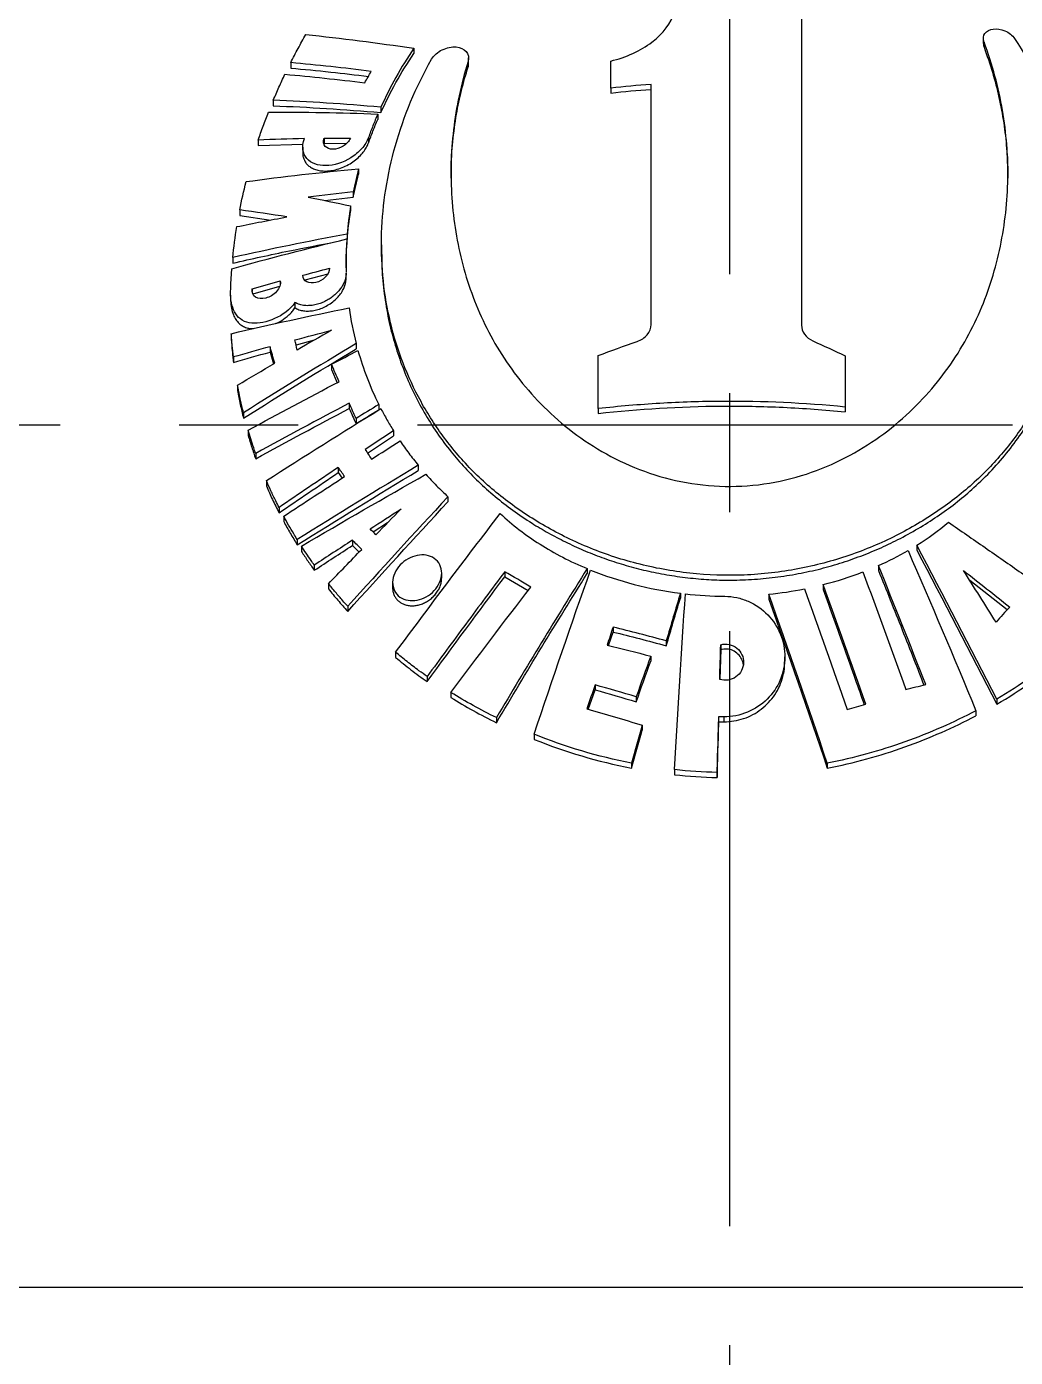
# Model space of a CAD drawing. Header units: millimetres. Extents: x 10 to 412, y 8 to 584.
# Drawn here: x 74.08 to 95.19, y 454.71 to 483.11 of the extents above; entities that cross this region are included whole.
import ezdxf

# ---------------------------------------------------------------- set-up
doc = ezdxf.new("R2010")
doc.units = ezdxf.units.MM
doc.linetypes.add('CENTERX2', pattern=[20.32, 12.7, -2.54, 2.54, -2.54])
doc.layers.add('CENTERLINE', color=4, linetype='CENTERX2')
doc.layers.add('DETAIL', color=3, linetype='Continuous')
doc.layers.add('OUTLINE', color=7, linetype='Continuous', lineweight=25)

msp = doc.modelspace()

# ---------------------------------------------------------------- linework, layer by layer
at = {"layer": 'CENTERLINE'}
for p, q in [((89.08475, 571.80517), (89.08475, 321.59199)), ((135.76409, 474.60517), (42.40541, 474.60517))]:
    msp.add_line(p, q, dxfattribs=at)
at = {"layer": 'DETAIL'}
for p, q in [((94.51862, 482.77968), (94.51862, 482.66829)), ((83.50653, 482.36185), (83.50653, 482.25032)), ((81.38163, 480.74215), (81.38163, 480.62768)), ((88.96602, 468.3759), (88.96602, 468.27009)), ((53.43475, 456.20536), (89.08475, 456.20536)), ((89.08475, 456.20536), (124.73475, 456.20536))]:
    msp.add_line(p, q, dxfattribs=at)
at = {"layer": 'OUTLINE'}
for p, q in [((82.34752, 482.64581), (82.34752, 482.53284)), ((94.50359, 482.85749), (94.50359, 482.7462)), ((79.72114, 482.34077), (79.72114, 482.22328)), ((83.50653, 482.25032), (83.51471, 482.32693)), ((83.51886, 482.32664), (83.51886, 482.4389)), ((86.55261, 481.7973), (86.55261, 481.69113)), ((79.34962, 481.53725), (79.34962, 481.41888)), ((81.58019, 481.2428), (81.58019, 481.12861)), ((81.64479, 481.38825), (81.64479, 481.27415)), ((79.02876, 480.68719), (79.02876, 480.56822)), ((79.02876, 480.56822), (79.9845, 480.60038)), ((80.43389, 480.72543), (80.43389, 480.60929)), ((80.91294, 480.61359), (80.43389, 480.60929)), ((79.97701, 480.53554), (79.97701, 480.41828)), ((81.17117, 480.07211), (81.17117, 479.95741)), ((80.45059, 479.3955), (81.05546, 479.46552)), ((81.05546, 479.58027), (81.05546, 479.46552)), ((78.63399, 479.1967), (78.63399, 479.07746)), ((81.00089, 479.2813), (81.00089, 479.16654)), ((78.63399, 479.07746), (79.29749, 478.98027)), ((80.92701, 478.67843), (80.92701, 478.5638)), ((80.91927, 478.57592), (80.91927, 478.46131)), ((80.91927, 478.56228), (80.92701, 478.5638)), ((81.658, 478.45171), (81.658, 478.33864)), ((78.48475, 478.17944), (78.48475, 478.06053)), ((80.51038, 477.82731), (80.02417, 477.69664)), ((80.90531, 477.73157), (80.90531, 477.846)), ((78.90057, 477.51094), (78.90057, 477.46195)), ((79.48185, 477.5597), (78.91423, 477.39727)), ((79.49738, 477.68074), (79.49738, 477.60657)), ((78.43683, 477.37501), (78.43683, 477.25662)), ((79.8124, 477.22257), (79.8124, 477.10684)), ((78.4539, 476.55473), (78.4539, 476.43707)), ((80.22471, 476.41608), (79.83464, 476.31315)), ((81.11792, 476.34376), (81.11792, 476.23066)), ((78.49792, 476.05734), (78.49792, 475.94021)), ((79.27975, 476.27754), (79.27975, 476.1616)), ((79.27975, 476.1616), (79.35177, 475.9094)), ((80.59027, 475.9015), (80.59027, 475.78791)), ((80.59027, 475.78791), (80.71359, 475.50914)), ((78.58631, 475.45729), (78.58631, 475.34086)), ((80.97047, 475.07113), (80.97047, 474.95863)), ((81.60205, 475.04262), (81.60205, 474.93095)), ((86.28424, 474.95483), (86.28424, 474.85087)), ((91.55438, 474.98973), (91.55438, 474.88633)), ((78.71228, 474.86809), (78.71228, 474.75242)), ((81.11552, 474.74504), (81.11552, 474.63294)), ((78.81299, 474.49519), (78.81299, 474.38002)), ((81.36105, 474.00658), (81.91334, 474.37343)), ((81.91334, 474.48441), (81.91334, 474.37343)), ((78.97374, 473.99813), (78.97374, 473.88365)), ((80.73624, 473.70024), (80.73624, 473.58835)), ((80.73624, 473.58835), (80.81882, 473.47167)), ((82.4444, 473.74594), (82.4444, 473.63591)), ((79.2012, 473.4192), (79.2012, 473.30555)), ((83.07697, 473.07494), (83.07697, 472.96578)), ((79.47264, 472.84486), (79.47264, 472.73203)), ((79.57136, 472.65811), (79.57136, 472.54556)), ((81.79016, 472.51922), (81.48242, 472.32157)), ((79.86025, 472.16197), (79.86025, 472.05012)), ((81.0367, 472.14438), (81.0367, 472.03377)), ((79.95029, 472.02015), (79.95029, 471.90851)), ((81.0367, 472.03377), (81.18182, 471.89388)), ((93.08411, 472.03917), (93.08411, 471.93294)), ((80.22557, 471.61714), (80.22557, 471.50603)), ((86.04923, 471.53935), (86.04923, 471.43449)), ((92.26475, 471.60542), (92.26475, 471.50039)), ((80.5283, 471.21828), (80.5283, 471.10771)), ((81.89655, 471.24273), (81.89655, 471.13333)), ((82.94348, 471.33796), (82.94348, 471.44687)), ((84.28961, 471.47336), (84.28961, 471.36556)), ((84.28961, 471.36556), (84.78837, 471.07259)), ((95.01018, 470.65744), (94.21481, 471.28564)), ((88.0377, 471.0154), (88.0377, 470.91179)), ((89.92344, 470.99247), (89.92344, 470.88892)), ((91.08596, 471.19854), (91.08596, 471.09452)), ((80.93808, 470.73725), (80.93808, 470.62727)), ((86.50674, 469.89917), (86.60065, 470.18627)), ((86.60065, 470.29119), (86.60065, 470.18627)), ((87.73804, 469.99722), (87.73804, 469.89274)), ((88.89911, 469.8124), (88.88062, 469.17414)), ((88.89911, 469.91671), (88.89911, 469.8124)), ((81.95989, 469.75541), (81.95989, 469.64643)), ((87.40648, 469.67013), (87.40648, 469.56524)), ((90.26712, 469.55232), (90.26712, 469.65705)), ((82.63268, 469.23658), (82.63268, 469.12798)), ((86.07325, 468.53587), (86.22042, 468.95162)), ((86.22042, 469.05764), (86.22042, 468.95162)), ((83.14116, 468.898), (83.14116, 468.78957)), ((87.09557, 468.80396), (87.09557, 468.6982)), ((94.78978, 468.75336), (94.78978, 468.64497)), ((88.85474, 468.37534), (88.85474, 468.26953)), ((94.34686, 468.50714), (94.34686, 468.39879)), ((84.11351, 468.36008), (84.11351, 468.25188)), ((87.22224, 468.19627), (87.22224, 468.08999)), ((84.91485, 468.00422), (84.91485, 467.8966)), ((86.99632, 467.38827), (86.99632, 467.28109)), ((87.91085, 467.24969), (87.91085, 467.14252)), ((91.17318, 467.38827), (91.17318, 467.28109)), ((88.82144, 467.18913), (88.82144, 467.08195))]:
    msp.add_line(p, q, dxfattribs=at)
for points, knots in [([(86.55261, 482.37414), (86.7167, 482.41335), (86.87397, 482.46698), (87.17432, 482.60457), (87.31076, 482.68571), (87.67303, 482.96299), (87.83854, 483.18521), (87.91085, 483.41397)], [0, 0, 0, 0, 0.25, 0.25, 0.5, 0.5, 1, 1, 1, 1]), ([(90.62388, 483.39458), (90.62388, 482.41088), (90.62388, 481.36277), (90.62388, 479.14363), (90.62388, 477.97132), (90.62388, 476.73458)], [0, 0, 0, 0, 0.5, 0.5, 1, 1, 1, 1]), ([(79.72114, 482.34077), (79.74676, 482.39139), (79.77277, 482.44192), (79.79916, 482.49235), (79.82555, 482.54277), (79.85233, 482.59309), (79.87949, 482.6433), (79.93336, 482.74285), (79.98874, 482.84196), (80.04565, 482.94054)], [0, 0, 0, 0, 0.000189504477, 0.000189504477, 0.000189504477, 0.000379008982, 0.000379008982, 0.000379008982, 0.000754806188, 0.000754806188, 0.000754806188, 0.000754806188]), ([(94.51862, 482.77968), (94.49225, 482.84944), (94.5021, 482.91585), (94.57616, 483.01392), (94.64017, 483.0462), (94.79209, 483.06586), (94.88193, 483.05324), (95.04888, 482.98208), (95.12555, 482.92275), (95.17075, 482.85392)], [0, 0, 0, 0, 0.25, 0.25, 0.5, 0.5, 0.75, 0.75, 1, 1, 1, 1]), ([(95.17075, 482.85392), (95.55172, 482.27386), (95.84382, 481.67027), (96.16823, 480.74515), (96.25737, 480.43208), (96.39608, 479.80545), (96.44532, 479.49426), (96.50572, 478.87614), (96.51687, 478.56921), (96.5014, 477.95939), (96.47459, 477.65533), (96.33663, 476.75667), (96.17086, 476.18391), (95.80836, 475.36024), (95.66834, 475.09166), (95.34628, 474.56691), (95.16547, 474.31317), (94.76762, 473.83086), (94.54991, 473.60114), (94.07359, 473.16686), (93.81319, 472.9622), (93.25395, 472.57999), (92.95687, 472.4038), (92.48272, 472.16485), (92.31989, 472.08944), (91.98401, 471.94794), (91.81005, 471.88156), (91.28189, 471.70133), (90.91976, 471.60526), (90.36103, 471.49965), (90.17218, 471.47089), (89.78905, 471.42696), (89.5935, 471.41178), (89.00948, 471.38842), (88.62363, 471.40184), (87.85867, 471.48437), (87.47579, 471.55474), (86.74338, 471.74428), (86.39213, 471.863), (85.71735, 472.14326), (85.39485, 472.3049), (84.79571, 472.6556), (84.51615, 472.84555), (83.99327, 473.25295), (83.75221, 473.47197), (83.31314, 473.93041), (83.11391, 474.17082), (82.75301, 474.67237), (82.59088, 474.93441), (82.16248, 475.74575), (81.958, 476.30931), (81.76171, 477.19034), (81.71486, 477.49165), (81.66007, 478.09765), (81.65186, 478.40239), (81.68366, 479.32231), (81.77959, 479.94485), (82.13423, 481.1986), (82.38795, 481.81431), (82.7275, 482.41076)], [0, 0, 0, 0, 0.0625, 0.0625, 0.09375, 0.09375, 0.125, 0.125, 0.15625, 0.15625, 0.1875, 0.1875, 0.25, 0.25, 0.28125, 0.28125, 0.3125, 0.3125, 0.34375, 0.34375, 0.375, 0.375, 0.40625, 0.40625, 0.421875, 0.421875, 0.4375, 0.4375, 0.46875, 0.46875, 0.484375, 0.484375, 0.5, 0.5, 0.53125, 0.53125, 0.5625, 0.5625, 0.59375, 0.59375, 0.625, 0.625, 0.65625, 0.65625, 0.6875, 0.6875, 0.71875, 0.71875, 0.75, 0.75, 0.8125, 0.8125, 0.84375, 0.84375, 0.875, 0.875, 0.9375, 0.9375, 1, 1, 1, 1]), ([(82.7275, 482.41076), (82.77477, 482.4938), (82.86084, 482.56801), (83.05335, 482.6611), (83.15935, 482.68104), (83.34164, 482.66645), (83.42008, 482.63208), (83.51536, 482.52212), (83.53256, 482.44482), (83.50653, 482.36185)], [0, 0, 0, 0, 0.25, 0.25, 0.5, 0.5, 0.75, 0.75, 1, 1, 1, 1]), ([(83.50653, 482.36185), (83.35441, 481.87704), (83.25315, 481.39055), (83.13976, 480.41951), (83.12773, 479.93473), (83.17704, 479.20924), (83.205, 478.9668), (83.28335, 478.48978), (83.33371, 478.25456), (83.5188, 477.5588), (83.68699, 477.10796), (84.01658, 476.45361), (84.13944, 476.23919), (84.41496, 475.81892), (84.56648, 475.61552), (84.8974, 475.22255), (85.07721, 475.03247), (85.47049, 474.66741), (85.6857, 474.49129), (86.14542, 474.16697), (86.39025, 474.01805), (86.91531, 473.75251), (87.19827, 473.63537), (87.78246, 473.4507), (88.08561, 473.38172), (88.71731, 473.29837), (89.03317, 473.28581), (89.66345, 473.31773), (89.98149, 473.36346), (90.5875, 473.50556), (90.87918, 473.60181), (91.43744, 473.83692), (91.69695, 473.97253), (92.18402, 474.27222), (92.41235, 474.43706), (93.04959, 474.96366), (93.40071, 475.34526), (93.84865, 475.95426), (93.98523, 476.1661), (94.23021, 476.59775), (94.33875, 476.81744), (94.62702, 477.48681), (94.76979, 477.94667), (94.91697, 478.65556), (94.95482, 478.89593), (95.00747, 479.37865), (95.0223, 479.6205), (95.03331, 480.34745), (94.99639, 480.83402), (94.83003, 481.80982), (94.6997, 482.30068), (94.51862, 482.77968)], [0, 0, 0, 0, 0.0625, 0.0625, 0.125, 0.125, 0.15625, 0.15625, 0.1875, 0.1875, 0.25, 0.25, 0.28125, 0.28125, 0.3125, 0.3125, 0.34375, 0.34375, 0.375, 0.375, 0.40625, 0.40625, 0.4375, 0.4375, 0.46875, 0.46875, 0.5, 0.5, 0.53125, 0.53125, 0.5625, 0.5625, 0.59375, 0.59375, 0.625, 0.625, 0.6875, 0.6875, 0.71875, 0.71875, 0.75, 0.75, 0.8125, 0.8125, 0.84375, 0.84375, 0.875, 0.875, 0.9375, 0.9375, 1, 1, 1, 1]), ([(94.50514, 482.74619), (94.50475, 482.73887), (94.50345, 482.71403), (94.51235, 482.68721), (94.51862, 482.66829)], [0, 0, 0, 0, 0.29472049, 1, 1, 1, 1]), ([(94.51862, 482.66829), (94.58112, 482.49171), (94.70631, 482.13802), (94.8433, 481.59861), (94.94542, 481.05526), (95.00525, 480.51065), (95.03071, 480.11503), (95.02505, 479.90292), (95.02419, 479.87084)], [0, 0, 0, 0, 0.19247921, 0.3855312, 0.57892517, 0.77237869, 0.9655669, 1, 1, 1, 1]), ([(79.34962, 481.53725), (79.36915, 481.58375), (79.38899, 481.63021), (79.40916, 481.67663), (79.42932, 481.72304), (79.4498, 481.76941), (79.47059, 481.81573), (79.51187, 481.90768), (79.5544, 481.99944), (79.59817, 482.09093)], [0, 0, 0, 0, 0.000171550184, 0.000171550184, 0.000171550184, 0.000343100381, 0.000343100381, 0.000343100381, 0.000683701715, 0.000683701715, 0.000683701715, 0.000683701715]), ([(79.72114, 482.22328), (80.0047, 482.19676), (80.55233, 482.14552), (81.11078, 482.07875), (81.38007, 482.04655)], [0, 0, 0, 0, 0.51779391, 1, 1, 1, 1]), ([(83.14736, 479.87096), (83.14604, 479.93705), (83.14081, 480.19724), (83.17586, 480.65429), (83.25057, 481.21414), (83.3596, 481.74748), (83.45755, 482.08271), (83.50653, 482.25032)], [0, 0, 0, 0, 0.08357523, 0.32902666, 0.57385558, 0.78693145, 1, 1, 1, 1]), ([(79.02876, 480.68719), (79.04543, 480.73686), (79.06245, 480.78651), (79.07984, 480.83615), (79.09722, 480.88579), (79.11495, 480.93541), (79.13304, 480.98501), (79.16899, 481.08357), (79.20633, 481.18205), (79.24508, 481.28039)], [0, 0, 0, 0, 0.000182102119, 0.000182102119, 0.000182102119, 0.000364204269, 0.000364204269, 0.000364204269, 0.000726050618, 0.000726050618, 0.000726050618, 0.000726050618]), ([(81.58019, 481.2428), (81.56215, 481.20117), (81.54448, 481.15948), (81.52716, 481.11773), (81.50985, 481.07598), (81.49289, 481.03417), (81.4763, 480.99231), (81.44332, 480.90911), (81.41176, 480.8257), (81.38163, 480.74215)], [0, 0, 0, 0, 0.000156073651, 0.000156073651, 0.000156073651, 0.00031214725, 0.00031214725, 0.00031214725, 0.00062239418, 0.00062239418, 0.00062239418, 0.00062239418]), ([(81.38163, 480.62768), (81.39679, 480.66974), (81.41231, 480.71176), (81.42819, 480.75373), (81.44407, 480.7957), (81.46031, 480.83764), (81.47692, 480.87952), (81.50991, 480.96276), (81.54434, 481.04581), (81.58019, 481.12861)], [0, 0, 0, 0, 0.000156073563, 0.000156073563, 0.000156073563, 0.000312147173, 0.000312147173, 0.000312147173, 0.000622381731, 0.000622381731, 0.000622381731, 0.000622381731]), ([(81.38163, 480.74215), (81.35175, 480.6593), (81.30094, 480.57713), (81.1702, 480.42866), (81.09017, 480.36224), (80.83336, 480.20133), (80.6419, 480.14479), (80.3031, 480.13997), (80.15676, 480.19003), (80.02036, 480.3442), (79.99077, 480.40671), (79.97063, 480.55345), (79.98103, 480.6345), (80.01327, 480.71829)], [0, 0, 0, 0, 0.125, 0.125, 0.25, 0.25, 0.5, 0.5, 0.75, 0.75, 0.875, 0.875, 1, 1, 1, 1]), ([(79.97772, 480.41832), (79.97873, 480.39378), (79.98085, 480.34196), (80.00339, 480.27001), (80.04065, 480.20306), (80.09454, 480.14303), (80.16432, 480.09331), (80.2527, 480.0542), (80.35661, 480.03024), (80.47742, 480.02323), (80.6092, 480.03627), (80.7483, 480.07041), (80.88745, 480.12566), (81.0177, 480.19803), (81.13443, 480.28504), (81.23015, 480.37757), (81.30534, 480.47441), (81.35397, 480.55751), (81.3742, 480.60883), (81.38163, 480.62768)], [0, 0, 0, 0, 0.04470632, 0.0943707, 0.14659848, 0.19885016, 0.25766754, 0.31650853, 0.38270552, 0.44891064, 0.52018446, 0.59143579, 0.66192338, 0.73234993, 0.79574204, 0.85907656, 0.91369886, 0.96830352, 1, 1, 1, 1]), ([(80.99778, 480.72947), (80.97042, 480.6618), (80.90934, 480.59764), (80.76922, 480.51262), (80.69163, 480.4905), (80.55364, 480.48991), (80.49415, 480.51104), (80.42025, 480.59453), (80.40884, 480.65744), (80.43389, 480.72543)], [0, 0, 0, 0, 0.25, 0.25, 0.5, 0.5, 0.75, 0.75, 1, 1, 1, 1]), ([(78.48475, 478.06053), (78.88578, 478.15007), (79.60142, 478.30984), (80.33695, 478.45006), (80.66029, 478.5117)], [0, 0, 0, 0, 0.56038619, 1, 1, 1, 1]), ([(80.91927, 478.57592), (80.91102, 478.4555), (80.90572, 478.33545), (80.90337, 478.2159), (80.90219, 478.15603), (80.90174, 478.09628), (80.90204, 478.03666), (80.90233, 477.97702), (80.90337, 477.91751), (80.90513, 477.85813)], [0, 0, 0, 0, 0.000449842527, 0.000449842527, 0.000449842527, 0.000675070496, 0.000675070496, 0.000675070496, 0.000900392232, 0.000900392232, 0.000900392232, 0.000900392232]), ([(80.90406, 477.95839), (80.90348, 478.00581), (80.90216, 478.11274), (80.9084, 478.28063), (80.91565, 478.40108), (80.91927, 478.46131)], [0, 0, 0, 0, 0.28487271, 0.64236251, 1, 1, 1, 1]), ([(81.66186, 478.3387), (81.66309, 478.18902), (81.66587, 477.85133), (81.72108, 477.33481), (81.81488, 476.80767), (81.94515, 476.30847), (82.10582, 475.83596), (82.30191, 475.37435), (82.53317, 474.92596), (82.79952, 474.4933), (83.08955, 474.09393), (83.39917, 473.72832), (83.72404, 473.39513), (84.07729, 473.07934), (84.45829, 472.78256), (84.83968, 472.52447), (85.21593, 472.30125), (85.58128, 472.10937), (85.96335, 471.93336), (86.36033, 471.77529), (86.77176, 471.63663), (87.19735, 471.51977), (87.63537, 471.42564), (88.08233, 471.35526), (88.53454, 471.30984), (89.00584, 471.28988), (89.49436, 471.30025), (89.99691, 471.34296), (90.49286, 471.41641), (90.97562, 471.51917), (91.44229, 471.64997), (91.89163, 471.80543), (92.32374, 471.98378), (92.75097, 472.19012), (93.16916, 472.42397), (93.57535, 472.68538), (93.95522, 472.96603), (94.33125, 473.28459), (94.69726, 473.64567), (95.04683, 474.05094), (95.3591, 474.47691), (95.63363, 474.92015), (95.87139, 475.38019), (96.07211, 475.85596), (96.2361, 476.34676), (96.36292, 476.84891), (96.45137, 477.36036), (96.50327, 477.85675), (96.50783, 478.18529), (96.50996, 478.33828)], [0, 0, 0, 0, 0.02129146, 0.04803537, 0.07470148, 0.09876472, 0.12291707, 0.14710674, 0.17128719, 0.19541755, 0.21946611, 0.24069925, 0.2620011, 0.28331437, 0.30459368, 0.32580774, 0.34278382, 0.35981642, 0.37686094, 0.39387966, 0.41084389, 0.42791331, 0.44505781, 0.46222357, 0.47935976, 0.49642218, 0.51534848, 0.5343448, 0.5533445, 0.5722755, 0.59091071, 0.60960105, 0.62829842, 0.64694329, 0.66756258, 0.68823421, 0.7089172, 0.72955217, 0.7541985, 0.77892452, 0.80368954, 0.82843798, 0.85310324, 0.87808274, 0.90312674, 0.92819494, 0.95324351, 0.978227, 1, 1, 1, 1]), ([(78.43683, 477.37501), (78.43873, 477.46893), (78.44195, 477.56312), (78.44649, 477.65755), (78.44876, 477.70479), (78.45135, 477.75209), (78.45428, 477.79945), (78.45721, 477.84682), (78.46047, 477.89425), (78.46406, 477.94173)], [0, 0, 0, 0, 0.000356268673, 0.000356268673, 0.000356268673, 0.000534483382, 0.000534483382, 0.000534483382, 0.000712723123, 0.000712723123, 0.000712723123, 0.000712723123]), ([(80.90436, 477.84605), (80.90376, 477.82476), (80.90244, 477.7782), (80.88361, 477.70273), (80.85127, 477.62324), (80.80624, 477.54536), (80.74998, 477.47141), (80.68292, 477.40114), (80.60619, 477.33685), (80.51852, 477.27792), (80.42314, 477.22821), (80.31849, 477.18795), (80.21006, 477.1613), (80.09814, 477.14961), (79.98998, 477.15616), (79.89175, 477.17945), (79.83772, 477.20881), (79.8124, 477.22257)], [0, 0, 0, 0, 0.048799205, 0.106760992, 0.164710148, 0.222671646, 0.281114291, 0.339581999, 0.402507085, 0.465458192, 0.53545315, 0.605472524, 0.683194477, 0.760926106, 0.843896913, 0.926844111, 1, 1, 1, 1]), ([(80.55179, 477.95335), (80.55179, 477.88925), (80.51542, 477.8165), (80.40234, 477.70391), (80.32869, 477.66442), (80.18764, 477.63017), (80.11908, 477.63456), (80.01567, 477.68746), (79.98137, 477.7369), (79.98137, 477.80093)], [0, 0, 0, 0, 0.25, 0.25, 0.5, 0.5, 0.75, 0.75, 1, 1, 1, 1]), ([(79.49738, 477.68074), (79.50478, 477.64648), (79.50152, 477.60738), (79.47397, 477.52873), (79.44956, 477.48908), (79.35649, 477.38448), (79.27106, 477.33542), (79.10803, 477.2933), (79.02967, 477.29899), (78.91669, 477.36768), (78.88539, 477.43232), (78.90057, 477.51094)], [0, 0, 0, 0, 0.125, 0.125, 0.25, 0.25, 0.5, 0.5, 0.75, 0.75, 1, 1, 1, 1]), ([(79.8124, 477.10684), (79.84014, 477.09206), (79.89563, 477.06248), (79.99435, 477.04029), (80.10061, 477.03468), (80.21453, 477.04671), (80.3333, 477.07737), (80.45247, 477.12635), (80.56615, 477.19253), (80.66706, 477.27078), (80.75243, 477.35864), (80.8181, 477.44791), (80.86468, 477.53784), (80.89855, 477.6332), (80.9019, 477.6964), (80.90378, 477.73169)], [0, 0, 0, 0, 0.07980714, 0.15964915, 0.23928198, 0.31891802, 0.40253267, 0.48611304, 0.56721188, 0.64824519, 0.72081412, 0.79333295, 0.85663844, 0.91992929, 1, 1, 1, 1]), ([(79.8124, 477.22256), (79.71262, 477.06529), (79.54394, 476.9479), (79.21353, 476.80259), (79.04156, 476.76697), (78.81467, 476.78602), (78.74527, 476.80611), (78.63018, 476.87553), (78.58396, 476.92359), (78.4765, 477.08927), (78.44257, 477.22679), (78.43683, 477.37501)], [0, 0, 0, 0, 0.25, 0.25, 0.5, 0.5, 0.625, 0.625, 0.75, 0.75, 1, 1, 1, 1]), ([(78.43683, 477.25662), (78.4412, 477.20351), (78.44996, 477.09733), (78.49098, 476.96401), (78.54763, 476.85453), (78.61391, 476.77477), (78.69272, 476.71625), (78.78039, 476.67939), (78.86008, 476.66261), (78.91112, 476.66257), (78.92645, 476.66256)], [0, 0, 0, 0, 0.17618305, 0.35225494, 0.48695095, 0.6214477, 0.73197772, 0.84240268, 0.95267354, 1, 1, 1, 1]), ([(79.39536, 476.76956), (79.41519, 476.77786), (79.48755, 476.80818), (79.58522, 476.87201), (79.68312, 476.95209), (79.75492, 477.02456), (79.79296, 477.07902), (79.8124, 477.10684)], [0, 0, 0, 0, 0.12326266, 0.4498247, 0.63066311, 0.81128825, 1, 1, 1, 1]), ([(87.11648, 476.3872), (87.2013, 476.41617), (87.27616, 476.46691), (87.38246, 476.5969), (87.41196, 476.67432), (87.41196, 476.75099)], [0, 0, 0, 0, 0.5, 0.5, 1, 1, 1, 1]), ([(90.62388, 476.73458), (90.62388, 476.66739), (90.64713, 476.59997), (90.73203, 476.48294), (90.79352, 476.43389), (90.86483, 476.4018)], [0, 0, 0, 0, 0.5, 0.5, 1, 1, 1, 1]), ([(78.49792, 476.05734), (78.48846, 476.13973), (78.48007, 476.22237), (78.47273, 476.30525), (78.46906, 476.3467), (78.46566, 476.38822), (78.46252, 476.4298), (78.45938, 476.47138), (78.4565, 476.51302), (78.4539, 476.55472)], [0, 0, 0, 0, 0.000321800545, 0.000321800545, 0.000321800545, 0.000482756135, 0.000482756135, 0.000482756135, 0.000643728867, 0.000643728867, 0.000643728867, 0.000643728867]), ([(78.4539, 476.43707), (78.45911, 476.35379), (78.46538, 476.27074), (78.47272, 476.18795), (78.47639, 476.14654), (78.48032, 476.10519), (78.48452, 476.0639), (78.48872, 476.02261), (78.49319, 475.98138), (78.49792, 475.94021)], [0, 0, 0, 0, 0.000321879844, 0.000321879844, 0.000321879844, 0.000482875391, 0.000482875391, 0.000482875391, 0.000643887953, 0.000643887953, 0.000643887953, 0.000643887953]), ([(78.71228, 474.86809), (78.70021, 474.91677), (78.68854, 474.96555), (78.67726, 475.01444), (78.66033, 475.08778), (78.64429, 475.16136), (78.62914, 475.23516), (78.61398, 475.30898), (78.5997, 475.38303), (78.58631, 475.45729)], [0, 0, 0, 0, 0.000196233757, 0.000196233757, 0.000196233757, 0.000490689266, 0.000490689266, 0.000490689266, 0.00078524687, 0.00078524687, 0.00078524687, 0.00078524687]), ([(78.58631, 475.34086), (78.60415, 475.24203), (78.62357, 475.14357), (78.64456, 475.04553), (78.65506, 474.99648), (78.66595, 474.94753), (78.67723, 474.89868), (78.68852, 474.84983), (78.7002, 474.80107), (78.71228, 474.75242)], [0, 0, 0, 0, 0.000392619308, 0.000392619308, 0.000392619308, 0.000589027281, 0.000589027281, 0.000589027281, 0.000785465531, 0.000785465531, 0.000785465531, 0.000785465531]), ([(81.64618, 474.95535), (81.68729, 474.8755), (81.73011, 474.79632), (81.77461, 474.71786), (81.79688, 474.67859), (81.81958, 474.6395), (81.8427, 474.6006), (81.86582, 474.56169), (81.88937, 474.52296), (81.91334, 474.48441)], [0, 0, 0, 0, 0.000345884483, 0.000345884483, 0.000345884483, 0.000518971947, 0.000518971947, 0.000518971947, 0.000692104793, 0.000692104793, 0.000692104793, 0.000692104793]), ([(91.55438, 474.98973), (90.67913, 475.0761), (89.80173, 475.11591), (88.48246, 475.10746), (88.04217, 475.09322), (87.16052, 475.04138), (86.71955, 475.00372), (86.28424, 474.95483)], [0, 0, 0, 0, 0.5, 0.5, 0.75, 0.75, 1, 1, 1, 1]), ([(86.28424, 474.85088), (87.1542, 474.95014), (88.02907, 475.00248), (89.34864, 475.01178), (89.78971, 475.00329), (90.67434, 474.96252), (91.11691, 474.93019), (91.55438, 474.88633)], [0, 0, 0, 0, 0.5, 0.5, 0.75, 0.75, 1, 1, 1, 1]), ([(78.97374, 473.99812), (78.95916, 474.03921), (78.94488, 474.08038), (78.93089, 474.12163), (78.90991, 474.18352), (78.8896, 474.24559), (78.86995, 474.30785), (78.8503, 474.37011), (78.83131, 474.43256), (78.81299, 474.49519)], [0, 0, 0, 0, 0.000170070028, 0.000170070028, 0.000170070028, 0.000425244744, 0.000425244744, 0.000425244744, 0.000680486918, 0.000680486918, 0.000680486918, 0.000680486918]), ([(78.81299, 474.38002), (78.8374, 474.29668), (78.863, 474.21364), (78.88979, 474.13093), (78.90318, 474.08956), (78.91688, 474.04826), (78.93087, 474.00705), (78.94486, 473.96584), (78.95915, 473.9247), (78.97374, 473.88365)], [0, 0, 0, 0, 0.000340280566, 0.000340280566, 0.000340280566, 0.000510485771, 0.000510485771, 0.000510485771, 0.000680711088, 0.000680711088, 0.000680711088, 0.000680711088]), ([(82.05548, 474.26544), (82.11559, 474.17664), (82.17804, 474.08891), (82.24281, 474.00238), (82.27524, 473.95905), (82.30825, 473.91601), (82.34184, 473.87327), (82.37545, 473.83052), (82.40964, 473.78807), (82.4444, 473.74594)], [0, 0, 0, 0, 0.000406759796, 0.000406759796, 0.000406759796, 0.000610395151, 0.000610395151, 0.000610395151, 0.000814111054, 0.000814111054, 0.000814111054, 0.000814111054]), ([(82.60836, 473.55444), (82.68175, 473.47181), (82.75748, 473.39049), (82.83551, 473.31061), (82.87459, 473.27061), (82.91424, 473.23097), (82.95448, 473.19169), (82.99473, 473.1524), (83.03556, 473.11348), (83.07697, 473.07494)], [0, 0, 0, 0, 0.000409144524, 0.000409144524, 0.000409144524, 0.000614005266, 0.000614005266, 0.000614005266, 0.000818957402, 0.000818957402, 0.000818957402, 0.000818957402]), ([(79.47264, 472.84486), (79.4483, 472.89217), (79.4244, 472.93962), (79.40092, 472.9872), (79.3657, 473.0586), (79.33144, 473.1303), (79.29816, 473.20229), (79.26487, 473.2743), (79.23255, 473.34661), (79.2012, 473.4192)], [0, 0, 0, 0, 0.000204114589, 0.000204114589, 0.000204114589, 0.000510416572, 0.000510416572, 0.000510416572, 0.000816843426, 0.000816843426, 0.000816843426, 0.000816843426]), ([(79.2012, 473.30555), (79.24297, 473.20898), (79.28646, 473.1129), (79.33168, 473.01734), (79.35431, 472.96953), (79.37737, 472.92185), (79.40086, 472.87431), (79.42435, 472.82675), (79.44828, 472.77933), (79.47264, 472.73204)], [0, 0, 0, 0, 0.000408410808, 0.000408410808, 0.000408410808, 0.000612736344, 0.000612736344, 0.000612736344, 0.000817099496, 0.000817099496, 0.000817099496, 0.000817099496]), ([(79.86025, 472.16197), (79.8348, 472.20283), (79.8097, 472.24381), (79.78494, 472.28491), (79.74779, 472.34658), (79.71142, 472.40851), (79.67583, 472.47071), (79.64023, 472.53292), (79.60541, 472.59539), (79.57136, 472.65811)], [0, 0, 0, 0, 0.000181650398, 0.000181650398, 0.000181650398, 0.000454224809, 0.000454224809, 0.000454224809, 0.000726893866, 0.000726893866, 0.000726893866, 0.000726893866]), ([(84.19208, 472.71712), (84.44944, 472.47422), (84.73321, 472.25662), (85.35197, 471.8643), (85.68688, 471.69016), (86.04923, 471.53935)], [0, 0, 0, 0, 0.5, 0.5, 1, 1, 1, 1]), ([(79.57136, 472.54556), (79.61673, 472.46211), (79.66348, 472.37909), (79.71161, 472.29653), (79.73569, 472.25523), (79.76011, 472.21405), (79.78488, 472.17298), (79.80966, 472.13191), (79.83478, 472.09095), (79.86025, 472.05012)], [0, 0, 0, 0, 0.000363450794, 0.000363450794, 0.000363450794, 0.000545267267, 0.000545267267, 0.000545267267, 0.000727112317, 0.000727112317, 0.000727112317, 0.000727112317]), ([(93.7591, 472.53006), (94.02058, 472.35152), (94.28038, 472.17119), (94.79994, 471.81048), (95.05924, 471.62962), (95.83591, 471.08569), (96.35201, 470.72128), (96.86681, 470.35546)], [0, 0, 0, 0, 0.25, 0.25, 0.5, 0.5, 1, 1, 1, 1]), ([(80.22557, 471.61713), (80.20166, 471.65034), (80.178, 471.68364), (80.15458, 471.71704), (80.11943, 471.76714), (80.08484, 471.81745), (80.0508, 471.86797), (80.01675, 471.9185), (79.98324, 471.96923), (79.95029, 472.02016)], [0, 0, 0, 0, 0.000151914982, 0.000151914982, 0.000151914982, 0.000379849667, 0.000379849667, 0.000379849667, 0.000607843973, 0.000607843973, 0.000607843973, 0.000607843973]), ([(79.95029, 471.9085), (79.99421, 471.84073), (80.0391, 471.7733), (80.08497, 471.70623), (80.10791, 471.67268), (80.1311, 471.63923), (80.15453, 471.60586), (80.17797, 471.57249), (80.20165, 471.53922), (80.22557, 471.50603)], [0, 0, 0, 0, 0.00030394129, 0.00030394129, 0.00030394129, 0.000455969329, 0.000455969329, 0.000455969329, 0.000608015358, 0.000608015358, 0.000608015358, 0.000608015358]), ([(82.42001, 471.82131), (82.55351, 471.84792), (82.68701, 471.82706), (82.83614, 471.72322), (82.87669, 471.67674), (82.93077, 471.56785), (82.94446, 471.50478), (82.94135, 471.3105), (82.87947, 471.17386), (82.68499, 470.96571), (82.55375, 470.893), (82.28879, 470.84173), (82.15253, 470.86406), (81.95471, 471.00242), (81.89441, 471.12001), (81.89881, 471.37968), (81.96177, 471.51503), (82.15595, 471.72143), (82.28652, 471.79471), (82.42001, 471.82131)], [0, 0, 0, 0, 0.125, 0.125, 0.1875, 0.1875, 0.25, 0.25, 0.375, 0.375, 0.5, 0.5, 0.625, 0.625, 0.75, 0.75, 0.875, 0.875, 1, 1, 1, 1]), ([(92.26475, 471.50039), (92.34951, 471.29081), (92.51904, 470.87164), (92.77186, 470.23726), (93.01092, 469.63203), (93.16506, 469.23661), (93.23577, 469.05524)], [0, 0, 0, 0, 0.25974466, 0.51949209, 0.77960335, 1, 1, 1, 1]), ([(80.93808, 470.73725), (80.90239, 470.77659), (80.86709, 470.81613), (80.83219, 470.85584), (80.7798, 470.91544), (80.72829, 470.97545), (80.67765, 471.03585), (80.62699, 471.09627), (80.57721, 471.15709), (80.5283, 471.21828)], [0, 0, 0, 0, 0.000191091259, 0.000191091259, 0.000191091259, 0.000477869156, 0.000477869156, 0.000477869156, 0.000764781402, 0.000764781402, 0.000764781402, 0.000764781402]), ([(81.89797, 471.13327), (81.89757, 471.12644), (81.8956, 471.09317), (81.90603, 471.03704), (81.92943, 470.96799), (81.96539, 470.90697), (82.01224, 470.85456), (82.06905, 470.81109), (82.13481, 470.77813), (82.20909, 470.75584), (82.28969, 470.74603), (82.37633, 470.74913), (82.46544, 470.76638), (82.55593, 470.79804), (82.64339, 470.84407), (82.7254, 470.90348), (82.79793, 470.97467), (82.85794, 471.05429), (82.90347, 471.13997), (82.93168, 471.22629), (82.9441, 471.29345), (82.94221, 471.32921), (82.94176, 471.33791)], [0, 0, 0, 0, 0.013181, 0.06423686, 0.1128779, 0.16152044, 0.21000579, 0.25850463, 0.30880289, 0.35911331, 0.41249256, 0.46588371, 0.52264706, 0.57941505, 0.63860614, 0.69778927, 0.75717672, 0.81654634, 0.87342116, 0.93027239, 0.98304029, 1, 1, 1, 1]), ([(84.28961, 471.47336), (84.01174, 471.10297), (83.73521, 470.73071), (83.183, 469.98497), (82.90755, 469.61118), (82.63268, 469.23658)], [0, 0, 0, 0, 0.5, 0.5, 1, 1, 1, 1]), ([(80.5283, 471.10771), (80.59346, 471.0263), (80.66017, 470.94554), (80.72843, 470.86549), (80.76259, 470.82543), (80.79714, 470.78555), (80.83207, 470.74585), (80.86702, 470.70614), (80.90235, 470.66661), (80.93808, 470.62727)], [0, 0, 0, 0, 0.000382313223, 0.000382313223, 0.000382313223, 0.000573599177, 0.000573599177, 0.000573599177, 0.00076492599, 0.00076492599, 0.00076492599, 0.00076492599]), ([(88.98579, 470.94987), (89.07269, 470.94888), (89.15793, 470.93921), (89.32523, 470.90331), (89.40818, 470.87662), (89.64354, 470.77409), (89.786, 470.67433), (90.01971, 470.43237), (90.11277, 470.28815), (90.23628, 469.98065), (90.26801, 469.81455), (90.26665, 469.56766), (90.258, 469.48423), (90.22503, 469.3229), (90.20084, 469.24433), (90.10465, 469.01501), (90.01067, 468.87505), (89.77037, 468.63674), (89.62764, 468.54183), (89.30995, 468.41075), (89.13983, 468.37648), (88.96602, 468.3759)], [0, 0, 0, 0, 0.0625, 0.0625, 0.125, 0.125, 0.25, 0.25, 0.375, 0.375, 0.5, 0.5, 0.5625, 0.5625, 0.625, 0.625, 0.75, 0.75, 0.875, 0.875, 1, 1, 1, 1]), ([(91.08596, 471.09452), (91.16236, 470.88411), (91.31514, 470.46328), (91.54291, 469.82579), (91.75842, 469.21669), (91.89733, 468.81819), (91.96115, 468.63511)], [0, 0, 0, 0, 0.2595293, 0.51906037, 0.77904469, 1, 1, 1, 1]), ([(88.89911, 469.91671), (89.01819, 469.9479), (89.14917, 469.91893), (89.33703, 469.76753), (89.39032, 469.64888), (89.38367, 469.41528), (89.32306, 469.29946), (89.12739, 469.15964), (88.9947, 469.13757), (88.87759, 469.17455)], [0, 0, 0, 0, 0.25, 0.25, 0.5, 0.5, 0.75, 0.75, 1, 1, 1, 1]), ([(89.38197, 469.48957), (89.37328, 469.53016), (89.3552, 469.61465), (89.2735, 469.72202), (89.16174, 469.79736), (89.03015, 469.83331), (88.94291, 469.81939), (88.89911, 469.8124)], [0, 0, 0, 0, 0.19283677, 0.40145971, 0.60495315, 0.80165925, 1, 1, 1, 1]), ([(82.63268, 469.23658), (82.57428, 469.27796), (82.51647, 469.31983), (82.45926, 469.36214), (82.37336, 469.42568), (82.2888, 469.49025), (82.20561, 469.55578), (82.12234, 469.62137), (82.04042, 469.68794), (81.95989, 469.7554)], [0, 0, 0, 0, 0.000241327821, 0.000241327821, 0.000241327821, 0.000603679141, 0.000603679141, 0.000603679141, 0.000966382595, 0.000966382595, 0.000966382595, 0.000966382595]), ([(81.95989, 469.64643), (82.06708, 469.55671), (82.17672, 469.46857), (82.28876, 469.38219), (82.34486, 469.33893), (82.40157, 469.29611), (82.45888, 469.25374), (82.51622, 469.21136), (82.57415, 469.16943), (82.63268, 469.12798)], [0, 0, 0, 0, 0.000482782659, 0.000482782659, 0.000482782659, 0.000724512857, 0.000724512857, 0.000724512857, 0.000966351052, 0.000966351052, 0.000966351052, 0.000966351052]), ([(88.96602, 468.27009), (89.03787, 468.27378), (89.18157, 468.28115), (89.39095, 468.33543), (89.5879, 468.42049), (89.7683, 468.53603), (89.92645, 468.67926), (90.05986, 468.84688), (90.16353, 469.03504), (90.23328, 469.23997), (90.26685, 469.41489), (90.26344, 469.52013), (90.2624, 469.55228)], [0, 0, 0, 0, 0.10397907, 0.20796277, 0.31188524, 0.41581891, 0.52090814, 0.62600794, 0.73361476, 0.84123206, 0.95149202, 1, 1, 1, 1]), ([(94.34686, 468.50714), (93.86778, 468.25591), (93.35998, 468.03236), (92.29501, 467.65263), (91.7435, 467.49924), (91.17318, 467.38827)], [0, 0, 0, 0, 0.5, 0.5, 1, 1, 1, 1]), ([(91.17318, 467.2811), (91.74344, 467.39204), (92.29828, 467.54638), (93.09683, 467.83109), (93.35634, 467.93443), (93.86156, 468.15575), (94.10737, 468.27321), (94.34686, 468.39879)], [0, 0, 0, 0, 0.5, 0.5, 0.75, 0.75, 1, 1, 1, 1])]:
    msp.add_open_spline(points, degree=3, knots=knots, dxfattribs=at)
for points in [[(80.04565, 482.94054), (80.80078, 482.86051), (81.56832, 482.76189), (82.34752, 482.64581)], [(82.34752, 482.64581), (82.07477, 482.24015), (81.84051, 481.81821), (81.64479, 481.38824)], [(81.43999, 482.15402), (80.85973, 482.2268), (80.28667, 482.28921), (79.72114, 482.34077)], [(81.64479, 481.27415), (81.84051, 481.70443), (82.07477, 482.12676), (82.34752, 482.53284)], [(86.55261, 481.7973), (86.55261, 481.99184), (86.55261, 482.18412), (86.55261, 482.37414)], [(79.59817, 482.09093), (80.1594, 482.04145), (80.72819, 481.98115), (81.30421, 481.91048)], [(81.30421, 481.91048), (81.34946, 481.99189), (81.39472, 482.07307), (81.43999, 482.15402)], [(87.41196, 481.87467), (87.12362, 481.85428), (86.83715, 481.82855), (86.55261, 481.7973)], [(86.55261, 481.69113), (86.83708, 481.72292), (87.12355, 481.74908), (87.41196, 481.76981)], [(87.41196, 476.75099), (87.41196, 478.59433), (87.41196, 480.30114), (87.41196, 481.87467)], [(81.64479, 481.38824), (80.86614, 481.45646), (80.10085, 481.50644), (79.34962, 481.53725)], [(79.24508, 481.28039), (80.00877, 481.2867), (80.78735, 481.2739), (81.58019, 481.2428)], [(79.34962, 481.41888), (80.10064, 481.38969), (80.86594, 481.34113), (81.64479, 481.27415)], [(80.01327, 480.71829), (79.68229, 480.71125), (79.35411, 480.7009), (79.02876, 480.68719)], [(80.43389, 480.72543), (80.62102, 480.72781), (80.809, 480.72916), (80.99778, 480.72947)], [(78.76867, 479.80059), (79.55383, 479.9082), (80.35465, 479.99873), (81.17117, 480.07211)], [(81.17117, 480.07211), (81.12717, 479.90813), (81.08863, 479.74418), (81.05546, 479.58027)], [(78.63399, 479.1967), (78.67309, 479.39753), (78.71795, 479.59882), (78.76867, 479.80059)], [(81.05546, 479.46552), (81.08863, 479.62942), (81.12717, 479.7934), (81.17117, 479.95741)], [(81.05546, 479.58027), (80.73144, 479.54621), (80.40976, 479.50954), (80.09043, 479.47024)], [(80.09043, 479.47024), (80.39181, 479.41071), (80.69529, 479.34772), (81.00089, 479.28129)], [(79.64108, 479.04704), (79.30246, 479.10126), (78.96677, 479.15115), (78.63399, 479.1967)], [(81.00089, 479.28129), (80.96808, 479.07957), (80.94348, 478.87862), (80.92701, 478.67843)], [(80.92701, 478.5638), (80.94348, 478.76392), (80.96807, 478.96483), (81.00089, 479.16654)], [(78.57036, 478.83895), (78.92418, 478.91131), (79.28107, 478.9807), (79.64108, 479.04704)], [(78.48475, 478.17944), (78.50629, 478.39826), (78.5348, 478.61807), (78.57036, 478.83895)], [(80.92701, 478.67843), (80.09812, 478.52673), (79.28425, 478.36019), (78.48475, 478.17944)], [(78.46406, 477.94173), (79.26835, 478.16638), (80.08643, 478.37808), (80.91927, 478.57592)], [(79.98137, 477.80093), (80.1708, 477.85241), (80.36094, 477.90323), (80.55179, 477.95335)], [(78.90057, 477.51094), (79.09869, 477.56827), (79.29763, 477.62488), (79.49738, 477.68074)], [(78.4539, 476.55472), (79.27849, 476.75106), (80.11635, 476.93422), (80.96822, 477.10346)], [(80.96822, 477.10346), (81.00385, 476.84647), (81.05377, 476.59305), (81.11792, 476.34375)], [(79.8124, 476.42244), (80.0705, 476.49164), (80.3298, 476.55971), (80.59027, 476.62661)], [(80.59027, 476.62661), (80.345, 476.4865), (80.10052, 476.34568), (79.85681, 476.20421)], [(81.11792, 476.34375), (80.30836, 475.85855), (79.50729, 475.36596), (78.71228, 474.86809)], [(79.85681, 476.20421), (79.84199, 476.27714), (79.82719, 476.34988), (79.8124, 476.42244)], [(86.28424, 476.08811), (86.55998, 476.19212), (86.83737, 476.29186), (87.11648, 476.3872)], [(90.86483, 476.4018), (91.09566, 476.29791), (91.3255, 476.19097), (91.55438, 476.08107)], [(79.27975, 476.27754), (79.0179, 476.20529), (78.75728, 476.13187), (78.49792, 476.05734)], [(78.49792, 475.94021), (78.75727, 476.01514), (79.01789, 476.08896), (79.27975, 476.1616)], [(78.71228, 474.75242), (79.50728, 475.25112), (80.30834, 475.74457), (81.11792, 476.23065)], [(79.37999, 475.92607), (79.34654, 476.0438), (79.31313, 476.16095), (79.27975, 476.27754)], [(80.59027, 475.9015), (80.77883, 476.00057), (80.96785, 476.09923), (81.15733, 476.19746)], [(81.15733, 476.19746), (81.26917, 475.80029), (81.4174, 475.41452), (81.60205, 475.04262)], [(86.28424, 474.95483), (86.28424, 475.33697), (86.28424, 475.71471), (86.28424, 476.08811)], [(91.55438, 476.08107), (91.55438, 475.72134), (91.55438, 475.35757), (91.55438, 474.98973)], [(78.58631, 475.45729), (78.85004, 475.61421), (79.11459, 475.7705), (79.37999, 475.92607)], [(80.75414, 475.53056), (80.69943, 475.65504), (80.64481, 475.77868), (80.59027, 475.9015)], [(78.81299, 474.49519), (79.45543, 474.84427), (80.10215, 475.18968), (80.75414, 475.53056)], [(80.97047, 475.07113), (80.30003, 474.71772), (79.63478, 474.35976), (78.97374, 473.99812)], [(78.97374, 473.88365), (79.63478, 474.24592), (80.30002, 474.60454), (80.97047, 474.95862)], [(79.2012, 473.4192), (80.01048, 473.93646), (80.82479, 474.44913), (81.64618, 474.95535)], [(81.11552, 474.74504), (81.06711, 474.85439), (81.01876, 474.96308), (80.97047, 475.07113)], [(80.97047, 474.95862), (81.01877, 474.85068), (81.06712, 474.74213), (81.11552, 474.63294)], [(81.60205, 475.04262), (81.43961, 474.94369), (81.27743, 474.84449), (81.11552, 474.74504)], [(81.11552, 474.63294), (81.27743, 474.73252), (81.43961, 474.83187), (81.60205, 474.93095)], [(81.91334, 474.48441), (81.71229, 474.35164), (81.51161, 474.21848), (81.31128, 474.08498)], [(81.31128, 474.08498), (81.35563, 474.01539), (81.40003, 473.94546), (81.44447, 473.87517)], [(81.44447, 473.87517), (81.64778, 474.00562), (81.85144, 474.13572), (82.05548, 474.26544)], [(80.73624, 473.70025), (80.31365, 473.41641), (79.89254, 473.13119), (79.47264, 472.84486)], [(79.47264, 472.73204), (79.89253, 473.01866), (80.31363, 473.30418), (80.73624, 473.58835)], [(79.57136, 472.65811), (80.0038, 472.94233), (80.43754, 473.22535), (80.87287, 473.50692)], [(82.4444, 473.74594), (81.57681, 473.22389), (80.71607, 472.69529), (79.86025, 472.16197)], [(79.86025, 472.05012), (80.71607, 472.58402), (81.57682, 473.11323), (82.4444, 473.63591)], [(79.95029, 472.02016), (80.83031, 472.53738), (81.71571, 473.04941), (82.60836, 473.55444)], [(80.87287, 473.50692), (80.82728, 473.57169), (80.78173, 473.63613), (80.73624, 473.70025)], [(83.07697, 473.07494), (82.36021, 472.3006), (81.64784, 471.52062), (80.93808, 470.73725)], [(80.93808, 470.62727), (81.64777, 471.41077), (82.36014, 472.19101), (83.07697, 472.96578)], [(81.41453, 472.38834), (81.63513, 472.53047), (81.85608, 472.67225), (82.07741, 472.81365)], [(82.07741, 472.81365), (81.8984, 472.63068), (81.71963, 472.44741), (81.54106, 472.26388)], [(81.95989, 469.7554), (82.69955, 470.74926), (83.44287, 471.73762), (84.19208, 472.71712)], [(81.54106, 472.26388), (81.49885, 472.30556), (81.45667, 472.34704), (81.41453, 472.38834)], [(93.08411, 472.03917), (93.32572, 472.19014), (93.55064, 472.35367), (93.7591, 472.53006)], [(81.0367, 472.14438), (80.76583, 471.9691), (80.49547, 471.79333), (80.22557, 471.61713)], [(81.23704, 471.95097), (81.17017, 472.01591), (81.10339, 472.08038), (81.0367, 472.14438)], [(80.22557, 471.50603), (80.49547, 471.68239), (80.76583, 471.85832), (81.0367, 472.03377)], [(80.5283, 471.21828), (80.76424, 471.46288), (81.00047, 471.70713), (81.23704, 471.95097)], [(92.26475, 471.60542), (92.48446, 471.70301), (92.6952, 471.81013), (92.89705, 471.92676)], [(92.89705, 471.92676), (93.38658, 470.80362), (93.86907, 469.66167), (94.34686, 468.50714)], [(94.78978, 468.75336), (94.22667, 469.86026), (93.65988, 470.95928), (93.08411, 472.03917)], [(93.08411, 471.93293), (93.6604, 470.85096), (94.22702, 469.75147), (94.78978, 468.64497)], [(86.04923, 471.53935), (85.39395, 470.49798), (84.75016, 469.43557), (84.11351, 468.36008)], [(84.91485, 468.00422), (85.31207, 469.18984), (85.71423, 470.35942), (86.12245, 471.50935)], [(86.12245, 471.50935), (86.72384, 471.26682), (87.36212, 471.10161), (88.0377, 471.0154)], [(93.27403, 469.06442), (92.94077, 469.92117), (92.60454, 470.76878), (92.26475, 471.60542)], [(94.07786, 471.50188), (94.40854, 471.24217), (94.73849, 470.98165), (95.06782, 470.72044)], [(94.77527, 470.40073), (94.54338, 470.76881), (94.31094, 471.1359), (94.07786, 471.50188)], [(82.63268, 469.12798), (83.18236, 469.87726), (83.73403, 470.62395), (84.28961, 471.36556)], [(84.11351, 468.25188), (84.74938, 469.32699), (85.39296, 470.39037), (86.04923, 471.43449)], [(84.84486, 471.14611), (84.65903, 471.25869), (84.47394, 471.3678), (84.28961, 471.47336)], [(91.08596, 471.19854), (91.37788, 471.27299), (91.66066, 471.36304), (91.93437, 471.46853)], [(91.93437, 471.46853), (92.242, 470.64339), (92.54646, 469.80749), (92.84817, 468.96229)], [(83.14116, 468.898), (83.7056, 469.65215), (84.27121, 470.40469), (84.84486, 471.14611)], [(88.0377, 471.0154), (87.93741, 470.67812), (87.83753, 470.33871), (87.73804, 469.99723)], [(87.91085, 467.24969), (87.98752, 468.52289), (88.06549, 469.77385), (88.14477, 471.00246)], [(88.14477, 471.00246), (88.42348, 470.97063), (88.70382, 470.95308), (88.98579, 470.94987)], [(89.92344, 470.99248), (90.18033, 471.01887), (90.43395, 471.05716), (90.68432, 471.10725)], [(91.17318, 467.38827), (90.76336, 468.61188), (90.34716, 469.81452), (89.92344, 470.99248)], [(90.68432, 471.10725), (90.9932, 470.26172), (91.29852, 469.40372), (91.60066, 468.53467)], [(91.99502, 468.64455), (91.69516, 469.5068), (91.39228, 470.3586), (91.08596, 471.19854)], [(87.73804, 469.89274), (87.83742, 470.23414), (87.9373, 470.57385), (88.0377, 470.91179)], [(89.92344, 470.88892), (90.34864, 469.70588), (90.7647, 468.5021), (91.17318, 467.2811)], [(95.06782, 470.72044), (94.97041, 470.61487), (94.87289, 470.50831), (94.77527, 470.40073)], [(86.60065, 470.29119), (86.55866, 470.16338), (86.51673, 470.03532), (86.47487, 469.90701)], [(87.73804, 469.99723), (87.35826, 470.10311), (86.97912, 470.20122), (86.60065, 470.29119)], [(86.60065, 470.18627), (86.9791, 470.09655), (87.35824, 469.99857), (87.73804, 469.89274)], [(86.47487, 469.90701), (86.78489, 469.8334), (87.09543, 469.75437), (87.40648, 469.67013)], [(88.87759, 469.17455), (88.88474, 469.42287), (88.89191, 469.67026), (88.89911, 469.91671)], [(87.40648, 469.67013), (87.30243, 469.38269), (87.1988, 469.09395), (87.09557, 468.80396)], [(87.09557, 468.6982), (87.19871, 468.98827), (87.30234, 469.27729), (87.40648, 469.56524)], [(86.22042, 469.05764), (86.15981, 468.88734), (86.09934, 468.71666), (86.03901, 468.54563)], [(87.09557, 468.80396), (86.80349, 468.89312), (86.51177, 468.97775), (86.22042, 469.05764)], [(86.22042, 468.95162), (86.51176, 468.87187), (86.80348, 468.78733), (87.09557, 468.6982)], [(92.84817, 468.96229), (92.9904, 468.99755), (93.13239, 469.03161), (93.27403, 469.06442)], [(95.51468, 469.22093), (95.28218, 469.05707), (95.04043, 468.9008), (94.78978, 468.75336)], [(94.78978, 468.64497), (95.04044, 468.79237), (95.28219, 468.94858), (95.51468, 469.11234)], [(84.11351, 468.36008), (83.77557, 468.52513), (83.45129, 468.70428), (83.14116, 468.898)], [(83.14116, 468.78957), (83.4513, 468.59591), (83.77562, 468.4166), (84.11351, 468.25188)], [(86.03901, 468.54563), (86.43291, 468.43747), (86.82733, 468.32086), (87.22224, 468.19627)], [(88.85474, 468.37534), (88.84357, 467.9818), (88.83247, 467.5864), (88.82144, 467.18913)], [(88.96602, 468.3759), (88.92892, 468.37577), (88.89183, 468.37559), (88.85474, 468.37534)], [(91.60066, 468.53467), (91.73219, 468.57223), (91.86367, 468.60886), (91.99502, 468.64455)], [(87.22224, 468.19627), (87.14663, 467.92779), (87.07133, 467.65845), (86.99632, 467.38827)], [(86.99632, 467.2811), (87.07128, 467.5514), (87.14658, 467.82104), (87.22224, 468.08999)], [(88.82144, 467.08194), (88.83245, 467.47922), (88.84355, 467.87509), (88.85474, 468.26953)], [(88.85474, 468.26953), (88.89183, 468.26978), (88.92892, 468.26996), (88.96602, 468.27009)], [(86.99632, 467.38827), (86.2728, 467.52905), (85.57383, 467.74006), (84.91485, 468.00422)], [(84.91485, 467.8966), (85.57383, 467.63278), (86.27276, 467.42186), (86.99632, 467.2811)], [(88.82144, 467.18913), (88.51682, 467.19654), (88.21282, 467.21685), (87.91085, 467.24969)], [(87.91085, 467.14252), (88.21282, 467.10967), (88.51682, 467.08936), (88.82144, 467.08194)]]:
    msp.add_open_spline(points, degree=3, dxfattribs=at)

doc.saveas('drawing.dxf')
